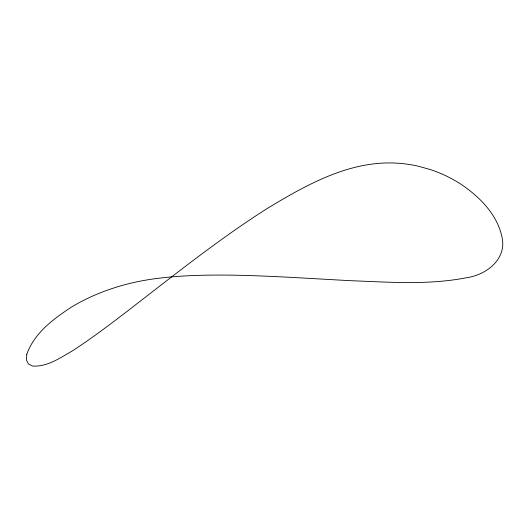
<?xml version="1.0" encoding="UTF-8"?>
<svg xmlns="http://www.w3.org/2000/svg" width="529" height="529" viewBox="0 0 529 529"><rect width="100%" height="100%" fill="white"/><g stroke="black" fill="none" stroke-linecap="round" stroke-linejoin="round"><path stroke-width="0.79" d="M26.767 354.43L26.45 359.938L28.387 363.926L32.633 366.068C47.537 366.987 60.498 357.617 72.863 350.601C90.393 339.188 107.116 326.611 123.733 313.935C170.92 277.705 217.26 240.159 267.568 208.274C305.213 185.553 346.832 161.96 392.174 162.958A115.229 99.617 16.1 0 1 417.903 166.119L429.912 169.425A116.023 100.351 16.1 0 1 461.824 184.813C480.286 197.449 497.657 215.058 502.12 237.759C506.67 259.316 486.138 274.961 466.843 277.672C429.052 285.131 390.237 282.208 352.023 280.754C311.594 278.651 271.192 275.748 230.704 275.133C204.32 274.862 177.817 275.397 151.664 279.193C123.793 283.306 96.516 292.206 72.228 306.602C53.892 318.577 34.193 332.88 26.767 354.43"/></g></svg>
